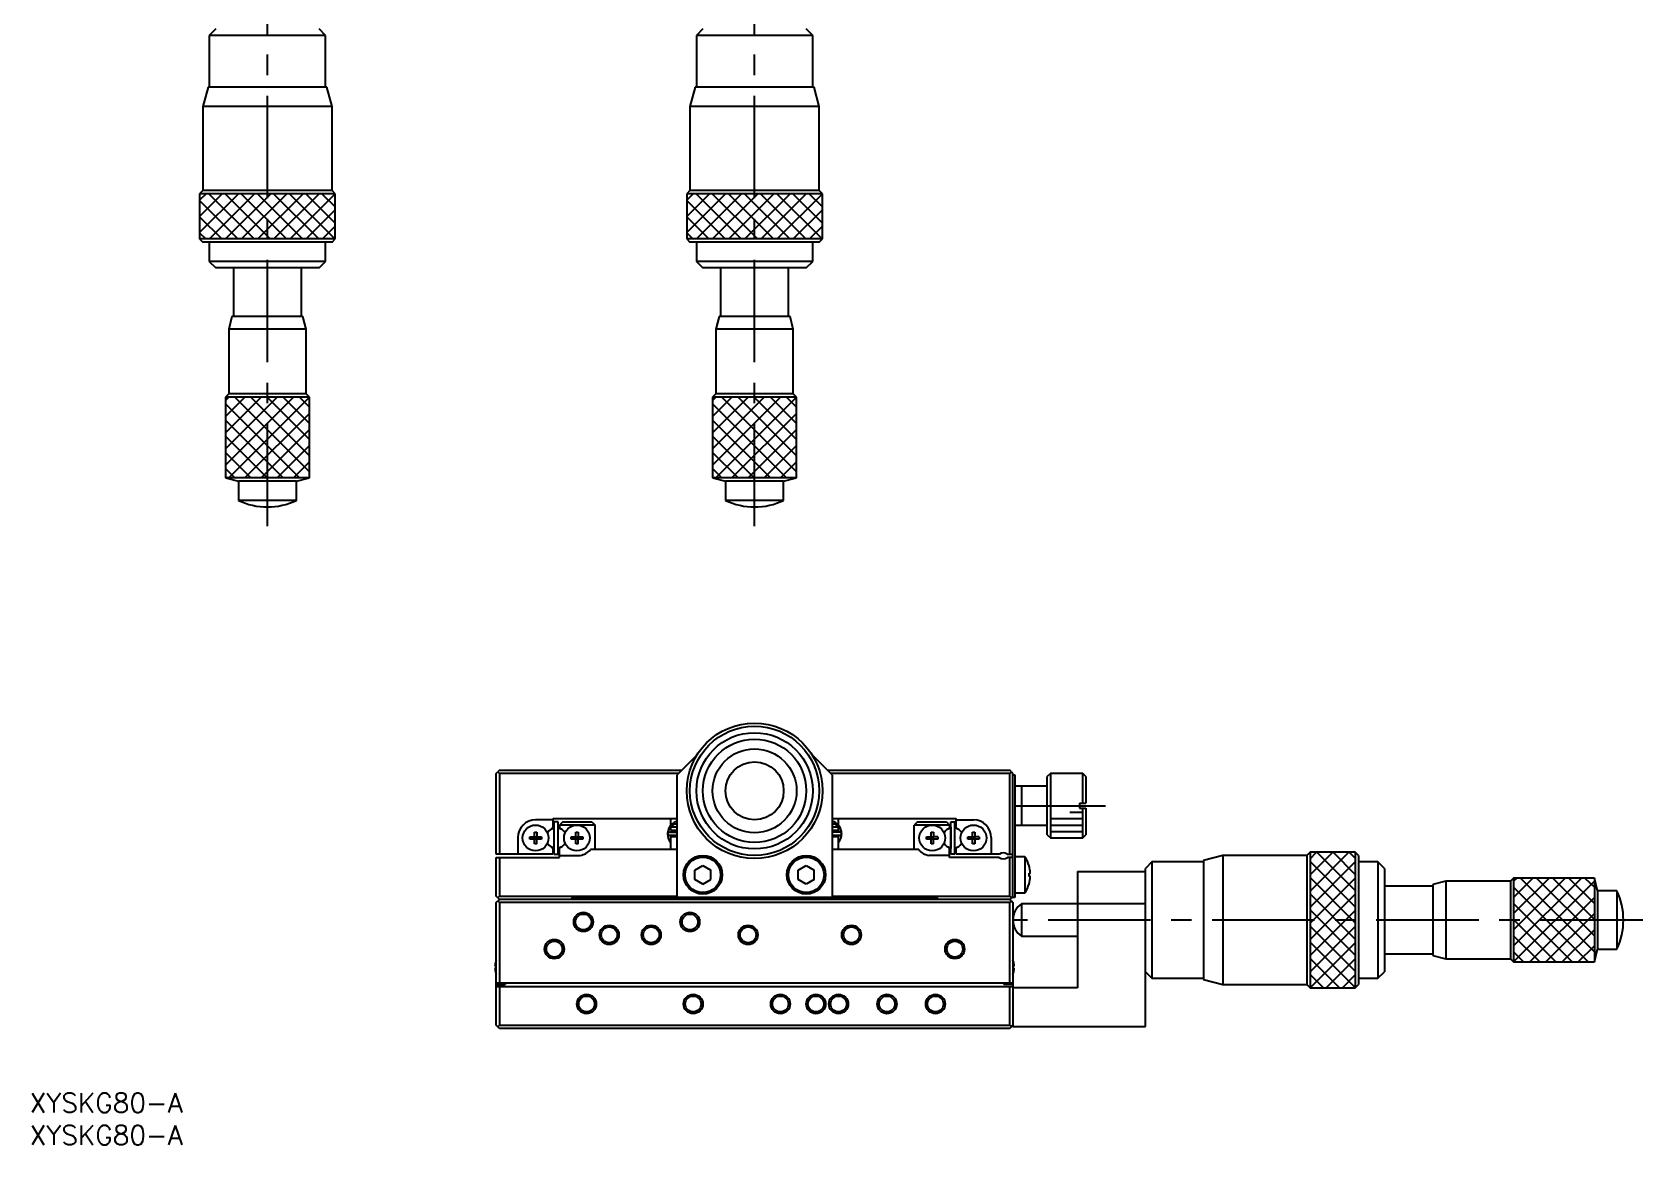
# Model space of a CAD drawing. Extents: x 0 to 518, y -8 to 357.
# Drawn here: x 0.4 to 249.7, y -8 to 164.3 of the extents above; entities that cross this region are included whole.
import ezdxf

# ---------------------------------------------------------------- set-up
doc = ezdxf.new("R2010")
doc.units = 0
doc.header["$LTSCALE"] = 0.5
doc.linetypes.add('CENTER', pattern=[50.8, 31.75, -6.35, 6.35, -6.35])
for name, color, linetype in [('MSM_CENTER', 1, 'CENTER'), ('MSM_CONTINUOUS', 7, 'CONTINUOUS'), ('MSM_NARROW', 5, 'CONTINUOUS'), ('MSM_PART_NUMBER', 7, 'CONTINUOUS')]:
    doc.layers.add(name, color=color, linetype=linetype)
doc.styles.get("Standard").update_dxf_attribs({"font": 'txt.shx', "height": 3, "bigfont": 'bigfont.shx'})

# ---------------------------------------------------------------- blocks, each defined once
blk = doc.blocks.new('*U2')
at = {"layer": 'MSM_PART_NUMBER'}
blk.add_text('XYSKG80-A', height=3, dxfattribs=at).set_placement((0, -3))
blk = doc.blocks.new('*U3')
at = {"layer": 'MSM_PART_NUMBER'}
blk.add_text('XYSKG80-A', height=3, dxfattribs=at).set_placement((0, -8))

msp = doc.modelspace()

# ---------------------------------------------------------------- linework, layer by layer
at = {"layer": 'MSM_CENTER'}
for p, q in [((36.8, 87.75), (36.8, 185.25)), ((112.21, 87.75), (112.21, 185.25)), ((152.51, 44.5), (166.51, 44.5)), ((249.71, 26.8), (152.21, 26.8))]:
    msp.add_line(p, q, dxfattribs=at)
at = {"layer": 'MSM_CONTINUOUS'}
for p, q in [((28.8, 164.75), (27.8, 163.75)), ((45.8, 163.75), (44.8, 164.75)), ((104.21, 164.75), (103.21, 163.75)), ((121.21, 163.75), (120.21, 164.75)), ((27.8, 163.75), (27.8, 155.75)), ((45.8, 163.75), (27.8, 163.75)), ((45.8, 155.75), (45.8, 163.75)), ((103.21, 163.75), (103.21, 155.75)), ((121.21, 163.75), (103.21, 163.75)), ((121.21, 155.75), (121.21, 163.75)), ((27.6, 155.75), (26.8, 152.75)), ((46, 155.75), (27.6, 155.75)), ((46.8, 152.75), (46, 155.75)), ((103.01, 155.75), (102.21, 152.75)), ((121.41, 155.75), (103.01, 155.75)), ((122.21, 152.75), (121.41, 155.75)), ((26.8, 152.75), (26.8, 139.75)), ((46.8, 152.75), (26.8, 152.75)), ((46.8, 139.75), (46.8, 152.75)), ((102.21, 152.75), (102.21, 139.75)), ((122.21, 152.75), (102.21, 152.75)), ((122.21, 139.75), (122.21, 152.75)), ((26.8, 139.75), (26.3, 139.25)), ((46.8, 139.75), (26.8, 139.75)), ((47.3, 139.25), (46.8, 139.75)), ((102.21, 139.75), (101.71, 139.25)), ((122.21, 139.75), (102.21, 139.75)), ((122.71, 139.25), (122.21, 139.75)), ((26.3, 139.25), (26.3, 132.25)), ((47.3, 139.25), (26.3, 139.25)), ((47.3, 132.25), (47.3, 139.25)), ((101.71, 139.25), (101.71, 132.25)), ((122.71, 139.25), (101.71, 139.25)), ((122.71, 132.25), (122.71, 139.25)), ((26.3, 132.25), (26.8, 131.75)), ((47.3, 132.25), (26.3, 132.25)), ((46.8, 131.75), (47.3, 132.25)), ((101.71, 132.25), (102.21, 131.75)), ((122.71, 132.25), (101.71, 132.25)), ((122.21, 131.75), (122.71, 132.25)), ((46.8, 131.75), (26.8, 131.75)), ((27.8, 131.75), (27.8, 128.75)), ((45.8, 128.75), (45.8, 131.75)), ((122.21, 131.75), (102.21, 131.75)), ((103.21, 131.75), (103.21, 128.75)), ((121.21, 128.75), (121.21, 131.75)), ((27.8, 128.75), (28.8, 127.75)), ((45.8, 128.75), (27.8, 128.75)), ((44.8, 127.75), (28.8, 127.75)), ((31.55, 127.75), (31.55, 120.25)), ((42.05, 120.25), (42.05, 127.75)), ((44.8, 127.75), (45.8, 128.75)), ((103.21, 128.75), (104.21, 127.75)), ((121.21, 128.75), (103.21, 128.75)), ((120.21, 127.75), (104.21, 127.75)), ((106.96, 127.75), (106.96, 120.25)), ((117.46, 120.25), (117.46, 127.75)), ((120.21, 127.75), (121.21, 128.75)), ((31.3, 120.25), (30.8, 118.25)), ((42.3, 120.25), (31.3, 120.25)), ((42.8, 118.25), (42.3, 120.25)), ((106.71, 120.25), (106.21, 118.25)), ((117.71, 120.25), (106.71, 120.25)), ((118.21, 118.25), (117.71, 120.25)), ((30.8, 118.25), (30.8, 108.25)), ((42.8, 118.25), (30.8, 118.25)), ((42.8, 108.25), (42.8, 118.25)), ((106.21, 118.25), (106.21, 108.25)), ((118.21, 118.25), (106.21, 118.25)), ((118.21, 108.25), (118.21, 118.25)), ((30.8, 108.25), (30.3, 107.75)), ((30.3, 107.75), (30.3, 95.25)), ((43.3, 107.75), (30.3, 107.75)), ((42.8, 108.25), (30.8, 108.25)), ((43.3, 107.75), (42.8, 108.25)), ((43.3, 95.25), (43.3, 107.75)), ((106.21, 108.25), (105.71, 107.75)), ((105.71, 107.75), (105.71, 95.25)), ((118.71, 107.75), (105.71, 107.75)), ((118.21, 108.25), (106.21, 108.25)), ((118.71, 107.75), (118.21, 108.25)), ((118.71, 95.25), (118.71, 107.75)), ((30.3, 95.25), (32.3, 94.75)), ((43.3, 95.25), (30.3, 95.25)), ((32.3, 94.75), (32.3, 91.76)), ((41.3, 94.75), (32.3, 94.75)), ((41.3, 94.75), (43.3, 95.25)), ((41.3, 91.76), (41.3, 94.75)), ((105.71, 95.25), (107.71, 94.75)), ((118.71, 95.25), (105.71, 95.25)), ((107.71, 94.75), (107.71, 91.76)), ((116.71, 94.75), (107.71, 94.75)), ((116.71, 94.75), (118.71, 95.25)), ((116.71, 91.76), (116.71, 94.75)), ((41.3, 91.76), (32.3, 91.76)), ((116.71, 91.76), (107.71, 91.76)), ((103.36, 52.45), (100.21, 49.3)), ((124.21, 49.3), (121.06, 52.45)), ((72.71, 50), (72.46, 49.75)), ((72.71, 50), (100.91, 50)), ((123.51, 50), (151.71, 50)), ((151.96, 49.75), (151.71, 50)), ((72.21, 49.5), (72.46, 49.75)), ((72.21, 37), (72.21, 49.5)), ((72.46, 49.75), (72.71, 49.5)), ((100.41, 49.5), (72.71, 49.5)), ((72.71, 49.5), (72.71, 37)), ((100.21, 30.3), (100.21, 49.3)), ((151.71, 49.5), (124.01, 49.5)), ((124.21, 49.3), (124.21, 30.3)), ((151.71, 49.5), (151.96, 49.75)), ((151.71, 37), (151.71, 49.5)), ((151.96, 49.75), (152.21, 49.5)), ((152.21, 30.3), (152.21, 49.5)), ((152.21, 49.3), (152.51, 49.3)), ((152.51, 49.3), (152.51, 30.3)), ((157.51, 47.5), (152.51, 47.5)), ((153.51, 47.5), (153.51, 41.5)), ((158.01, 49.5), (157.51, 49)), ((157.51, 40), (157.51, 49)), ((163.01, 49.5), (158.01, 49.5)), ((158.01, 49.5), (158.01, 39.5)), ((163.51, 49), (163.01, 49.5)), ((163.01, 44.9), (163.01, 49.5)), ((163.51, 49), (163.51, 44.9)), ((162.51, 44.9), (162.51, 44.1)), ((162.51, 44.9), (163.51, 44.9)), ((81.01, 41.04), (81.01, 42.5)), ((81.01, 42.5), (100.21, 42.5)), ((99.21, 42.5), (99.21, 41.44)), ((124.21, 42.5), (143.41, 42.5)), ((125.21, 41.45), (125.21, 42.5)), ((143.41, 41.04), (143.41, 42.5)), ((162.51, 44.1), (163.51, 44.1)), ((163.01, 39.5), (163.01, 44.1)), ((163.51, 44.1), (163.51, 40)), ((78.13, 39.68), (78.13, 40.39)), ((78.13, 40.39), (78.49, 40.39)), ((81.01, 42.3), (78.31, 42.3)), ((78.49, 40.39), (78.49, 39.68)), ((80.72, 40.87), (81.01, 41.04)), ((81.81, 42), (81.21, 42)), ((81.21, 37), (81.21, 42)), ((81.81, 37), (81.81, 42)), ((82.51, 42), (82.01, 41.5)), ((87.51, 41.5), (82.01, 41.5)), ((82.01, 41.5), (82.01, 41.04)), ((82.01, 41.04), (82.3, 40.87)), ((82.51, 42), (87.01, 42)), ((84.53, 39.68), (84.53, 40.39)), ((84.53, 40.39), (84.89, 40.39)), ((84.89, 40.39), (84.89, 39.68)), ((87.01, 42), (87.51, 41.5)), ((87.51, 37.7), (87.51, 41.5)), ((98.86, 40.87), (98.73, 40.17)), ((98.88, 40.91), (98.86, 40.87)), ((98.88, 40.92), (98.89, 40.36)), ((98.88, 40.92), (98.88, 40.92)), ((98.89, 40.92), (98.88, 40.92)), ((98.9, 40.96), (98.89, 40.93)), ((98.89, 40.93), (99.14, 40.85)), ((100.21, 40.37), (98.95, 40.37)), ((98.95, 39.92), (100.21, 39.92)), ((99.14, 40.85), (99.21, 40.82)), ((99.24, 39.7), (99.19, 39.92)), ((99.21, 41.2), (99.21, 40.7)), ((100.21, 41.2), (99.21, 41.2)), ((99.21, 40.7), (100.21, 40.7)), ((99.26, 41.2), (99.79, 41.7)), ((99.32, 40.5), (99.71, 40.5)), ((99.71, 40.7), (99.71, 40.37)), ((99.71, 39.92), (99.71, 39.7)), ((99.79, 41.7), (100.21, 41.7)), ((124.21, 41.7), (124.63, 41.7)), ((125.21, 41.2), (124.21, 41.2)), ((124.21, 40.7), (125.21, 40.7)), ((125.47, 40.38), (124.21, 40.38)), ((124.21, 39.93), (125.47, 39.93)), ((124.63, 41.7), (125.15, 41.2)), ((124.71, 40.38), (124.71, 40.7)), ((124.71, 40.5), (125.1, 40.5)), ((124.71, 39.7), (124.71, 39.93)), ((125.14, 40.7), (125.23, 40.38)), ((125.23, 39.93), (125.17, 39.7)), ((125.21, 40.7), (125.21, 41.2)), ((125.54, 40.93), (125.52, 40.96)), ((125.56, 40.87), (125.54, 40.93)), ((137.41, 42), (136.91, 41.5)), ((136.91, 37.7), (136.91, 41.5)), ((142.41, 41.5), (136.91, 41.5)), ((137.41, 42), (141.91, 42)), ((139.53, 39.68), (139.53, 40.39)), ((139.53, 40.39), (139.89, 40.39)), ((139.89, 40.39), (139.89, 39.68)), ((141.91, 42), (142.41, 41.5)), ((142.41, 41.04), (142.12, 40.87)), ((142.41, 41.5), (142.41, 41.04)), ((142.61, 42), (143.21, 42)), ((142.61, 37), (142.61, 42)), ((142.61, 41.15), (142.61, 37.85)), ((143.21, 37), (143.21, 42)), ((143.41, 42.3), (146.11, 42.3)), ((143.7, 40.87), (143.41, 41.04)), ((145.93, 39.68), (145.93, 40.39)), ((145.93, 40.39), (146.29, 40.39)), ((146.29, 40.39), (146.29, 39.68)), ((152.51, 41.5), (157.51, 41.5)), ((157.51, 40), (158.01, 39.5)), ((163.01, 39.5), (163.51, 40)), ((75.56, 39.55), (75.56, 37)), ((77.42, 39.32), (77.42, 39.68)), ((77.42, 39.68), (78.13, 39.68)), ((78.13, 39.32), (77.42, 39.32)), ((78.14, 39.67), (78.13, 39.68)), ((78.14, 39.33), (78.13, 39.32)), ((78.13, 38.61), (78.13, 39.32)), ((78.49, 38.61), (78.13, 38.61)), ((78.14, 39.67), (78.48, 39.67)), ((78.14, 39.33), (78.14, 39.67)), ((78.48, 39.33), (78.14, 39.33)), ((78.48, 39.67), (78.49, 39.68)), ((78.48, 39.67), (78.48, 39.33)), ((78.48, 39.33), (78.49, 39.32)), ((78.49, 39.68), (79.2, 39.68)), ((78.49, 38.61), (78.49, 39.32)), ((79.2, 39.32), (78.49, 39.32)), ((79.2, 39.68), (79.2, 39.32)), ((81.01, 37.96), (80.72, 38.13)), ((81.01, 37), (81.01, 37.96)), ((82.3, 38.13), (82.01, 37.96)), ((82.01, 36.5), (82.01, 37.96)), ((83.82, 39.32), (83.82, 39.68)), ((83.82, 39.68), (84.53, 39.68)), ((84.53, 39.32), (83.82, 39.32)), ((84.54, 39.67), (84.53, 39.68)), ((84.54, 39.33), (84.53, 39.32)), ((84.53, 38.61), (84.53, 39.32)), ((84.89, 38.61), (84.53, 38.61)), ((84.54, 39.67), (84.88, 39.67)), ((84.54, 39.33), (84.54, 39.67)), ((84.88, 39.33), (84.54, 39.33)), ((84.88, 39.67), (84.89, 39.68)), ((84.88, 39.67), (84.88, 39.33)), ((84.88, 39.33), (84.89, 39.32)), ((84.89, 39.68), (85.6, 39.68)), ((84.89, 38.61), (84.89, 39.32)), ((85.6, 39.32), (84.89, 39.32)), ((85.6, 39.68), (85.6, 39.32)), ((100.21, 37.7), (86.79, 37.7)), ((99.21, 39.7), (99.21, 37.7)), ((100.21, 39.7), (99.21, 39.7)), ((125.21, 39.7), (124.21, 39.7)), ((137.63, 37.7), (124.21, 37.7)), ((125.21, 37.7), (125.21, 39.7)), ((138.82, 39.68), (139.53, 39.68)), ((138.82, 39.32), (138.82, 39.68)), ((139.53, 39.32), (138.82, 39.32)), ((139.54, 39.67), (139.53, 39.68)), ((139.54, 39.33), (139.53, 39.32)), ((139.53, 38.61), (139.53, 39.32)), ((139.89, 38.61), (139.53, 38.61)), ((139.54, 39.67), (139.88, 39.67)), ((139.54, 39.33), (139.54, 39.67)), ((139.88, 39.33), (139.54, 39.33)), ((139.88, 39.67), (139.89, 39.68)), ((139.88, 39.67), (139.88, 39.33)), ((139.88, 39.33), (139.89, 39.32)), ((140.6, 39.68), (139.89, 39.68)), ((139.89, 38.61), (139.89, 39.32)), ((140.6, 39.32), (139.89, 39.32)), ((140.6, 39.68), (140.6, 39.32)), ((142.12, 38.13), (142.41, 37.96)), ((142.41, 36.5), (142.41, 37.96)), ((143.41, 37.96), (143.7, 38.13)), ((143.41, 37), (143.41, 37.96)), ((145.22, 39.68), (145.93, 39.68)), ((145.22, 39.32), (145.22, 39.68)), ((145.93, 39.32), (145.22, 39.32)), ((145.94, 39.67), (145.93, 39.68)), ((145.94, 39.33), (145.93, 39.32)), ((145.93, 38.61), (145.93, 39.32)), ((146.29, 38.61), (145.93, 38.61)), ((145.94, 39.67), (146.28, 39.67)), ((145.94, 39.33), (145.94, 39.67)), ((146.28, 39.33), (145.94, 39.33)), ((146.28, 39.67), (146.29, 39.68)), ((146.28, 39.67), (146.28, 39.33)), ((146.28, 39.33), (146.29, 39.32)), ((147, 39.68), (146.29, 39.68)), ((147, 39.32), (146.29, 39.32)), ((146.29, 39.32), (146.29, 38.61)), ((147, 39.68), (147, 39.32)), ((148.86, 39.55), (148.86, 37)), ((158.01, 39.5), (163.01, 39.5)), ((81.01, 37), (72.21, 37)), ((72.21, 36.5), (82.01, 36.5)), ((72.21, 30.5), (72.21, 36.5)), ((72.71, 36.5), (72.71, 30.5)), ((81.21, 37), (81.81, 37)), ((82.01, 36.8), (85.23, 36.8)), ((102.96, 34.52), (104.21, 35.24)), ((104.21, 35.24), (105.46, 34.52)), ((118.96, 34.52), (120.21, 35.24)), ((120.21, 35.24), (121.46, 34.52)), ((142.41, 36.8), (139.19, 36.8)), ((150.05, 36.5), (142.41, 36.5)), ((143.21, 37), (142.61, 37)), ((150.11, 37), (143.41, 37)), ((151.31, 37), (152.21, 37)), ((152.21, 36.5), (151.37, 36.5)), ((151.71, 30.5), (151.71, 36.5)), ((154.05, 36.6), (152.51, 36.6)), ((154.05, 36.6), (154.05, 31)), ((154.7, 35.2), (154.71, 35.2)), ((173.71, 35.8), (172.71, 34.8)), ((181.71, 35.8), (173.71, 35.8)), ((173.71, 35.8), (173.71, 17.8)), ((184.71, 36.8), (181.71, 36)), ((181.71, 36), (181.71, 17.6)), ((197.71, 36.8), (184.71, 36.8)), ((184.71, 36.8), (184.71, 16.8)), ((198.21, 37.3), (197.71, 36.8)), ((197.71, 36.8), (197.71, 16.8)), ((205.21, 37.3), (198.21, 37.3)), ((198.21, 37.3), (198.21, 16.3)), ((205.71, 36.8), (205.21, 37.3)), ((205.21, 37.3), (205.21, 16.3)), ((205.71, 36.8), (205.71, 16.8)), ((208.71, 35.8), (205.71, 35.8)), ((209.71, 34.8), (208.71, 35.8)), ((208.71, 35.8), (208.71, 17.8)), ((102.96, 33.08), (102.96, 34.52)), ((104.21, 32.36), (102.96, 33.08)), ((104.21, 32.36), (105.46, 33.08)), ((105.46, 33.08), (105.46, 34.52)), ((118.96, 33.08), (118.96, 34.52)), ((120.21, 32.36), (118.96, 33.08)), ((121.46, 33.08), (120.21, 32.36)), ((121.46, 33.08), (121.46, 34.52)), ((154.7, 33.54), (154.7, 34.06)), ((154.7, 34.06), (154.9, 34.06)), ((154.9, 33.54), (154.7, 33.54)), ((162.21, 34.3), (162.21, 16.3)), ((162.21, 34.3), (172.71, 34.3)), ((172.71, 10.3), (172.71, 34.8)), ((209.71, 34.8), (209.71, 18.8)), ((219.21, 32.8), (217.21, 32.3)), ((229.21, 32.8), (219.21, 32.8)), ((219.21, 32.8), (219.21, 20.8)), ((229.71, 33.3), (229.21, 32.8)), ((229.21, 32.8), (229.21, 20.8)), ((242.21, 33.3), (229.71, 33.3)), ((229.71, 33.3), (229.71, 20.3)), ((242.71, 31.3), (242.21, 33.3)), ((242.21, 33.3), (242.21, 20.3)), ((72.46, 30.25), (72.21, 30.5)), ((72.71, 30.5), (72.46, 30.25)), ((72.46, 30.25), (72.71, 30)), ((72.71, 30), (72.46, 29.75)), ((72.71, 30.5), (100.21, 30.5)), ((151.71, 30), (72.71, 30)), ((83.71, 30), (84.06, 30.35)), ((84.06, 30.35), (100.21, 30.35)), ((124.21, 30.3), (100.21, 30.3)), ((124.21, 30.5), (151.71, 30.5)), ((124.21, 30.35), (140.36, 30.35)), ((140.71, 30), (140.36, 30.35)), ((151.96, 30.25), (151.71, 30.5)), ((151.71, 30), (151.96, 30.25)), ((151.96, 29.75), (151.71, 30)), ((151.96, 30.25), (152.21, 30.5)), ((152.51, 30.3), (152.21, 30.3)), ((152.51, 31), (154.05, 31)), ((154.71, 32.4), (154.7, 32.4)), ((217.21, 32.05), (209.71, 32.05)), ((217.21, 32.3), (217.21, 21.3)), ((245.7, 31.3), (242.71, 31.3)), ((242.71, 31.3), (242.71, 22.3)), ((245.7, 31.3), (245.7, 22.3)), ((72.21, 29.5), (72.46, 29.75)), ((72.21, 10.5), (72.21, 29.5)), ((72.46, 29.75), (72.71, 29.5)), ((151.71, 29.5), (72.71, 29.5)), ((72.71, 29.5), (72.71, 17)), ((151.71, 29.5), (151.96, 29.75)), ((151.71, 17), (151.71, 29.5)), ((151.96, 29.75), (152.21, 29.5)), ((152.21, 29.5), (152.21, 10.3)), ((172.71, 29.3), (153.55, 29.3)), ((153.55, 29.3), (153.55, 24.3)), ((153.55, 24.3), (162.21, 24.3)), ((72.14, 20.39), (72.14, 20.39)), ((152.28, 20.39), (152.28, 20.39)), ((209.71, 21.55), (217.21, 21.55)), ((217.21, 21.3), (219.21, 20.8)), ((219.21, 20.8), (229.21, 20.8)), ((229.21, 20.8), (229.71, 20.3)), ((229.71, 20.3), (242.21, 20.3)), ((242.21, 20.3), (242.71, 22.3)), ((242.71, 22.3), (245.7, 22.3)), ((72.02, 19.68), (72.14, 19.68)), ((72.14, 19.32), (72.02, 19.32)), ((72.14, 19.68), (72.14, 19.32)), ((72.14, 18.61), (72.14, 18.61)), ((152.28, 19.32), (152.28, 19.68)), ((152.28, 19.68), (152.4, 19.68)), ((152.4, 19.32), (152.28, 19.32)), ((152.28, 18.61), (152.28, 18.61)), ((172.71, 18.8), (173.71, 17.8)), ((173.71, 17.8), (181.71, 17.8)), ((181.71, 17.6), (184.71, 16.8)), ((205.71, 17.8), (208.71, 17.8)), ((208.71, 17.8), (209.71, 18.8)), ((152.21, 17), (72.21, 17)), ((72.21, 16.8), (73.61, 16.8)), ((72.21, 16.5), (152.21, 16.5)), ((72.71, 16.5), (72.71, 10.5)), ((73.61, 17), (73.61, 16.8)), ((150.81, 17), (150.81, 16.8)), ((152.21, 16.8), (150.81, 16.8)), ((151.71, 10.5), (151.71, 16.5)), ((162.21, 16.3), (152.21, 16.3)), ((184.71, 16.8), (197.71, 16.8)), ((197.71, 16.8), (198.21, 16.3)), ((198.21, 16.3), (205.21, 16.3)), ((205.21, 16.3), (205.71, 16.8)), ((72.46, 10.25), (72.21, 10.5)), ((72.46, 10.25), (72.71, 10.5)), ((72.71, 10), (72.46, 10.25)), ((72.71, 10.5), (151.71, 10.5)), ((151.71, 10), (72.71, 10)), ((151.71, 10.5), (151.96, 10.25)), ((151.96, 10.25), (151.71, 10)), ((152.21, 10.5), (151.96, 10.25)), ((152.21, 10.3), (172.71, 10.3))]:
    msp.add_line(p, q, dxfattribs=at)
for centre, radius in [((112.21, 46.8), 10.5), ((112.21, 46.8), 10), ((112.21, 46.8), 9), ((112.21, 46.8), 8), ((112.21, 46.8), 6.5), ((112.21, 46.8), 4.5), ((78.31, 39.5), 2), ((84.71, 39.5), 2), ((139.71, 39.5), 2), ((146.11, 39.5), 2), ((104.21, 33.8), 3), ((104.21, 33.8), 2.75), ((120.21, 33.8), 3), ((120.21, 33.8), 2.75), ((85.71, 26.5), 1.23), ((102.21, 26.5), 1.23), ((89.71, 24.5), 1.23), ((96.21, 24.5), 1.23), ((111.21, 24.5), 1.23), ((127.21, 24.5), 1.23), ((81.21, 22.3), 1.23), ((143.21, 22.3), 1.23), ((86.21, 13.8), 1.23), ((102.71, 13.8), 1.23), ((116.21, 13.8), 1.23), ((121.71, 13.8), 1.23), ((125.21, 13.8), 1.23), ((132.71, 13.8), 1.23), ((140.21, 13.8), 1.23)]:
    msp.add_circle(centre, radius, dxfattribs=at)
for centre, radius, start, end in [((36.8, 101.25), 10.5, 244.6231, 295.3769), ((112.21, 101.25), 10.5, 244.6231, 295.3769), ((78.31, 39.55), 2.75, 90, 180), ((81.51, 39.5), 1.59, 135, 149.5668), ((81.62, 39.39), 1.75, 134.9956, 148.1135), ((81.51, 39.5), 1.59, 100.8931, 135), ((81.51, 39.5), 1.59, 30.4333, 79.107), ((81.39, 39.39), 1.75, 31.8865, 45.0044), ((98.95, 40.15), 0.225, 90, 270), ((100.73, 40.15), 2, 180.783, 220.4604), ((100.73, 40.15), 2, 105.0231, 157.3107), ((123.69, 40.16), 2, 0.8044, 74.9892), ((123.69, 40.15), 2, 319.4168, 359.2142), ((125.47, 40.15), 0.225, 270, 90), ((142.91, 39.5), 1.59, 135, 149.5667), ((143.02, 39.39), 1.75, 134.9956, 148.1135), ((142.91, 39.5), 1.59, 120, 135), ((142.91, 39.5), 1.59, 100.893, 120), ((142.91, 39.5), 1.59, 60, 79.107), ((142.91, 39.5), 1.59, 45, 60), ((142.91, 39.5), 1.59, 30.4332, 45), ((142.79, 39.39), 1.75, 31.8865, 45.0044), ((146.11, 39.55), 2.75, 0, 90), ((81.51, 39.5), 1.59, 210.4332, 225), ((81.62, 39.61), 1.75, 211.8865, 225.0044), ((81.51, 39.5), 1.59, 225, 259.1069), ((81.51, 39.5), 1.59, 280.893, 329.5668), ((81.39, 39.61), 1.75, 314.9956, 328.1135), ((84.71, 39.5), 2.75, 280.9425, 319.1148), ((139.71, 39.5), 2.75, 220.8852, 259.0575), ((142.91, 39.5), 1.59, 210.4333, 225), ((143.02, 39.61), 1.75, 211.8865, 225.0044), ((142.91, 39.5), 1.59, 225, 240), ((142.91, 39.5), 1.59, 240, 259.1068), ((142.91, 39.5), 1.59, 280.893, 300), ((142.91, 39.5), 1.59, 300, 315), ((142.91, 39.5), 1.59, 315, 329.5668), ((142.79, 39.61), 1.75, 314.9956, 328.1135), ((150.71, 37.25), 1, 228.5904, 311.4096), ((150.71, 36.2), 1, 53.1301, 126.8699), ((149.91, 33.8), 5, 16.2858, 34.0558), ((149.91, 33.8), 4.99, 2.9848, 16.2726), ((149.91, 33.8), 4.99, 343.7274, 357.0152), ((149.91, 33.8), 5, 325.9442, 343.7142), ((236.21, 26.8), 10.5, 334.6231, 25.3769), ((155.21, 26.8), 3, 123.5573, 236.4427), ((75.21, 19.5), 3.19, 163.8933, 176.7703), ((75.21, 19.5), 3.2, 159.6359, 163.8775), ((149.21, 19.5), 3.2, 16.1225, 20.3641), ((149.21, 19.5), 3.19, 3.2297, 16.1067), ((75.21, 19.5), 3.19, 183.2297, 196.1067), ((75.21, 19.5), 3.2, 196.1225, 200.3641), ((149.21, 19.5), 3.2, 339.6359, 343.8775), ((149.21, 19.5), 3.19, 343.8933, 356.7703)]:
    msp.add_arc(centre, radius, start, end, dxfattribs=at)
at = {"layer": 'MSM_NARROW'}
for p, q in [((32.31, 139.25), (26.3, 133.24)), ((29.81, 139.25), (26.3, 135.74)), ((27.31, 139.25), (26.3, 138.24)), ((26.3, 138.19), (32.24, 132.25)), ((27.74, 139.25), (34.74, 132.25)), ((34.81, 139.25), (27.81, 132.25)), ((30.24, 139.25), (37.24, 132.25)), ((37.31, 139.25), (30.31, 132.25)), ((32.74, 139.25), (39.74, 132.25)), ((39.81, 139.25), (32.81, 132.25)), ((35.24, 139.25), (42.24, 132.25)), ((42.31, 139.25), (35.31, 132.25)), ((37.74, 139.25), (44.74, 132.25)), ((44.81, 139.25), (37.81, 132.25)), ((40.24, 139.25), (47.24, 132.25)), ((47.3, 139.24), (40.31, 132.25)), ((42.74, 139.25), (47.3, 134.69)), ((45.24, 139.25), (47.3, 137.19)), ((107.71, 139.25), (101.71, 133.24)), ((105.21, 139.25), (101.71, 135.74)), ((102.71, 139.25), (101.71, 138.24)), ((101.71, 138.19), (107.65, 132.25)), ((103.15, 139.25), (110.15, 132.25)), ((110.21, 139.25), (103.21, 132.25)), ((105.65, 139.25), (112.65, 132.25)), ((112.71, 139.25), (105.71, 132.25)), ((108.15, 139.25), (115.15, 132.25)), ((115.21, 139.25), (108.21, 132.25)), ((110.65, 139.25), (117.65, 132.25)), ((117.71, 139.25), (110.71, 132.25)), ((113.15, 139.25), (120.15, 132.25)), ((120.21, 139.25), (113.21, 132.25)), ((115.65, 139.25), (122.65, 132.25)), ((122.71, 139.24), (115.71, 132.25)), ((118.15, 139.25), (122.71, 134.69)), ((120.65, 139.25), (122.71, 137.19)), ((26.3, 135.69), (29.74, 132.25)), ((47.3, 136.74), (42.81, 132.25)), ((101.71, 135.69), (105.15, 132.25)), ((122.71, 136.74), (118.21, 132.25)), ((26.3, 133.19), (27.24, 132.25)), ((47.3, 134.24), (45.31, 132.25)), ((101.71, 133.19), (102.65, 132.25)), ((122.71, 134.24), (120.71, 132.25)), ((40.81, 107.75), (30.3, 97.24)), ((38.31, 107.75), (30.3, 99.74)), ((35.81, 107.75), (30.3, 102.24)), ((33.31, 107.75), (30.3, 104.74)), ((30.81, 107.75), (30.3, 107.24)), ((43.3, 107.74), (30.81, 95.25)), ((31.74, 107.75), (43.3, 96.19)), ((34.24, 107.75), (43.3, 98.69)), ((36.74, 107.75), (43.3, 101.19)), ((39.24, 107.75), (43.3, 103.69)), ((41.74, 107.75), (43.3, 106.19)), ((116.21, 107.75), (105.71, 97.24)), ((113.71, 107.75), (105.71, 99.74)), ((111.21, 107.75), (105.71, 102.24)), ((108.71, 107.75), (105.71, 104.74)), ((106.21, 107.75), (105.71, 107.24)), ((118.71, 107.74), (106.21, 95.25)), ((107.15, 107.75), (118.71, 96.19)), ((109.65, 107.75), (118.71, 98.69)), ((112.15, 107.75), (118.71, 101.19)), ((114.65, 107.75), (118.71, 103.69)), ((117.15, 107.75), (118.71, 106.19)), ((30.3, 106.69), (41.74, 95.25)), ((43.3, 105.24), (33.31, 95.25)), ((105.71, 106.69), (117.15, 95.25)), ((118.71, 105.24), (108.71, 95.25)), ((30.3, 104.19), (39.24, 95.25)), ((43.3, 102.74), (35.81, 95.25)), ((105.71, 104.19), (114.65, 95.25)), ((118.71, 102.74), (111.21, 95.25)), ((30.3, 101.69), (36.74, 95.25)), ((43.3, 100.24), (38.31, 95.25)), ((105.71, 101.69), (112.15, 95.25)), ((118.71, 100.24), (113.71, 95.25)), ((30.3, 99.19), (34.24, 95.25)), ((43.3, 97.74), (40.81, 95.25)), ((105.71, 99.19), (109.65, 95.25)), ((118.71, 97.74), (116.21, 95.25)), ((30.3, 96.69), (31.74, 95.25)), ((105.71, 96.69), (107.15, 95.25)), ((158.01, 42.5), (163.01, 42.5)), ((161.01, 43.5), (163.01, 43.5)), ((158.01, 41.5), (163.01, 41.5)), ((158.01, 40.5), (163.01, 40.5)), ((198.21, 31.29), (204.21, 37.3)), ((198.21, 33.79), (201.71, 37.3)), ((198.21, 36.29), (199.21, 37.3)), ((198.21, 35.86), (205.21, 28.86)), ((198.21, 28.79), (205.21, 35.79)), ((199.26, 37.3), (205.21, 31.36)), ((201.76, 37.3), (205.21, 33.86)), ((204.26, 37.3), (205.21, 36.36)), ((198.21, 33.36), (205.21, 26.36)), ((198.21, 26.29), (205.21, 33.29)), ((229.71, 22.79), (240.21, 33.3)), ((229.71, 25.29), (237.71, 33.3)), ((229.71, 27.79), (235.21, 33.3)), ((229.71, 30.29), (232.71, 33.3)), ((229.71, 32.79), (230.21, 33.3)), ((229.71, 20.3), (242.21, 32.79)), ((230.76, 33.3), (242.21, 21.86)), ((233.26, 33.3), (242.21, 24.36)), ((235.76, 33.3), (242.21, 26.86)), ((238.26, 33.3), (242.21, 29.36)), ((240.76, 33.3), (242.21, 31.86)), ((198.21, 30.86), (205.21, 23.86)), ((198.21, 23.79), (205.21, 30.79)), ((229.71, 31.86), (241.26, 20.3)), ((232.21, 20.3), (242.21, 30.29)), ((198.21, 28.36), (205.21, 21.36)), ((198.21, 21.29), (205.21, 28.29)), ((229.71, 29.36), (238.76, 20.3)), ((234.71, 20.3), (242.21, 27.79)), ((198.21, 25.86), (205.21, 18.86)), ((198.21, 18.79), (205.21, 25.79)), ((229.71, 26.86), (236.26, 20.3)), ((237.21, 20.3), (242.21, 25.29)), ((198.21, 23.36), (205.21, 16.36)), ((198.21, 16.3), (205.21, 23.29)), ((229.71, 24.36), (233.76, 20.3)), ((239.71, 20.3), (242.21, 22.79)), ((198.21, 20.86), (202.76, 16.3)), ((200.71, 16.3), (205.21, 20.79)), ((229.71, 21.86), (231.26, 20.3)), ((198.21, 18.36), (200.26, 16.3)), ((203.21, 16.3), (205.21, 18.29))]:
    msp.add_line(p, q, dxfattribs=at)
for centre in [(85.71, 26.5), (102.21, 26.5), (89.71, 24.5), (96.21, 24.5), (111.21, 24.5), (127.21, 24.5), (81.21, 22.3), (143.21, 22.3), (86.21, 13.8), (102.71, 13.8), (116.21, 13.8), (121.71, 13.8), (125.21, 13.8), (132.71, 13.8), (140.21, 13.8)]:
    msp.add_circle(centre, 1.5, dxfattribs=at)

# ---------------------------------------------------------------- block references
at = {"layer": 'MSM_CONTINUOUS'}
for name in ['*U2', '*U3']:
    msp.add_blockref(name, (0, 0), dxfattribs=at)

doc.saveas('drawing.dxf')
